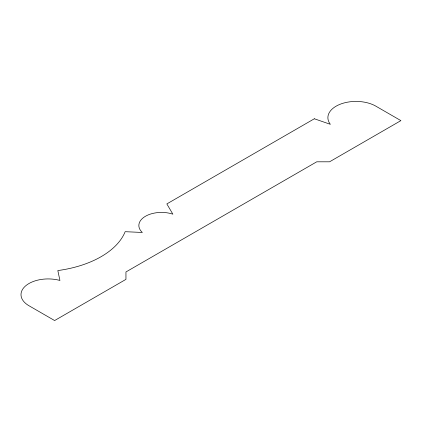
<?xml version="1.0" encoding="UTF-8"?>
<svg xmlns="http://www.w3.org/2000/svg" width="422" height="422" viewBox="0 0 422 422"><rect width="100%" height="100%" fill="white"/><g stroke="black" fill="none" stroke-linecap="round" stroke-linejoin="round"><path stroke-width="0.63" d="M314.332 118.772L166.843 203.921L172.856 214.165A22.672 13.087 0 0 0 145.194 216.423A22.672 13.087 0 0 0 142.335 232.469L125.16 231.689A90.123 52.033 0 0 1 57.825 270.565L59.935 280.456A27.208 15.709 0 0 0 25.995 285.557A27.208 15.709 0 0 0 28.97 305.734L54.623 320.546L125.951 279.364L125.951 271.958L316.743 161.805L329.571 161.805L400.9 120.623L375.248 105.811A28.126 16.242 0 0 0 339.663 104.445A28.126 16.242 0 0 0 330.363 124.321L314.332 118.772"/></g></svg>
